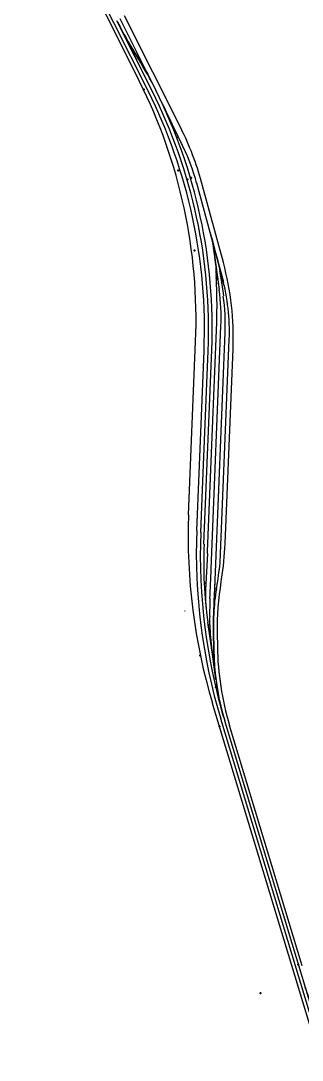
# Model space of a CAD drawing. Header units: metres. Extents: x 320992 to 330586, y 7396684 to 7409550.
# Drawn here: x 324122 to 324465, y 7398633 to 7399902 of the extents above; entities that cross this region are included whole.
import ezdxf

# ---------------------------------------------------------------- set-up
doc = ezdxf.new("R2010")
doc.units = ezdxf.units.M
doc.header["$LTSCALE"] = 10
doc.layers.get('0').update_dxf_attribs({"color": 255})
for name, color, linetype in [('---TRABALHO', 1, 'Continuous'), ('AMV TIC', 1, 'Continuous'), ('C-ROAD-STAN', 11, 'Continuous')]:
    doc.layers.add(name, color=color, linetype=linetype)
for name, color, linetype, lineweight in [('U-HZ-EIXO CARGA', 170, 'CARGA_LINE', 30), ('U-HZ-EIXO L7-V1', 240, 'L7-V1_LINE', 30), ('U-HZ-EIXO L7-V2', 220, 'L7-V2_LINE', 30), ('U-HZ-EIXO TIC', 40, 'TIC_LINE', 30)]:
    doc.layers.add(name, color=color, linetype=linetype, lineweight=lineweight)
doc.styles.get("Standard").update_dxf_attribs({"font": 'arial.ttf'})
doc.linetypes.add('CARGA_LINE', pattern='A,3.5,-0.25,["CARGA",Standard,S=0.175,R=0,X=-0.05,Y=-0.1],-0.95', length=4.7)
doc.linetypes.add('L7-V1_LINE', pattern='A,3.5,-0.25,["L7-V1",Standard,S=0.175,R=0,X=-0.05,Y=-0.1],-0.75', length=4.5)
doc.linetypes.add('L7-V2_LINE', pattern='A,3.5,-0.25,["L7-V2",Standard,S=0.175,R=0,X=-0.05,Y=-0.1],-0.75', length=4.5)
doc.linetypes.add('TIC_LINE', pattern='A,3.5,-0.25,["TIC",Standard,S=0.175,R=0,X=-0.05,Y=-0.1],-0.5', length=4.25)

# ---------------------------------------------------------------- blocks, each defined once
blk = doc.blocks.new('AeccTickTriangle')
at = {"color": 0, "linetype": 'ByBlock', "lineweight": -2}
blk.add_lwpolyline([(0, 1), (-1, 0), (1, 0)], close=True, dxfattribs=at)
at = {"color": 0, "linetype": 'ByBlock', "lineweight": -2, "const_width": 0.0625}
blk.add_lwpolyline([(0, 0, 1), (0, 0, 1)], format="xyb", close=True, dxfattribs=at)
blk = doc.blocks.new('AMVTIC')
at = {"layer": 'AMV TIC'}
h = blk.add_hatch(color=256, dxfattribs=at)
h.dxf.hatch_style = 1
h.paths.add_polyline_path([(0, 0), (0.2, 1.7), (-32, 4.4)])
for p, q in [((-64.2, 6.6, 0), (-64.1, 7.4, 0)), ((-64.1, 7, 0), (-32, 4.4, 0)), ((-32, 3.9, 0), (-31.9, 4.9, 0)), ((-32, 4.4, 0), (0.2, 1.7)), ((0, 0), (-32, 4.4, 0)), ((0, 0), (0.2, 1.7))]:
    blk.add_line(p, q, dxfattribs=at)
blk = doc.blocks.new('AMV_A_NUM_8_MADEIRA')
h = blk.add_hatch()
h.set_pattern_fill('ANSI31', color=1, scale=0.15)
h.set_pattern_definition([(45, (-2462.61383, -1126.65643), (-0.336759605, 0.336759605), [])])
h.paths.add_polyline_path([(0, 0), (15.3, 0), (15.2, 1.9)])
at = {"color": 1}
for p, q in [((-11.4, 0.4), (-11.4, -0.4)), ((-11.4, 0), (0, 0)), ((-9.8, 0.2), (-9.8, -0.2)), ((0, 0), (15.2, 1.9)), ((0, 0), (15.3, 0)), ((15.2, 1.9), (15.3, 0))]:
    blk.add_line(p, q, dxfattribs=at)
at = {"color": 2}
for p, q in [((15.2, 1.9), (20.3, 2.6)), ((15.3, 0), (20.5, 0))]:
    blk.add_line(p, q, dxfattribs=at)
for p, q in [((20.3, 2.9), (20.4, 2.2)), ((20.5, 0.4), (20.5, -0.4))]:
    blk.add_line(p, q)

msp = doc.modelspace()

# ---------------------------------------------------------------- hatches: boundary and pattern name
at = {"layer": 'AMV TIC'}
h = msp.add_hatch(color=1, dxfattribs=at)
h.dxf.hatch_style = 1
h.paths.add_polyline_path([(324265.1, 7399855.9, -0.021255), (324285.8, 7399818.8), (324276.6, 7399837.3)])
h.paths.add_polyline_path([(324266.8, 7399856.9), (324265.1, 7399855.9), (324265.1, 7399855.9), (324276.6, 7399837.3)])
h.paths.add_polyline_path([(324249.6, 7399881.2), (324259.4, 7399861.6), (324261, 7399862.5)])
h.paths.add_polyline_path([(324239.7, 7399900.7), (324249.6, 7399881.2), (324261, 7399862.5, -0.021877)])
h = msp.add_hatch(color=1, dxfattribs=at)
h.dxf.hatch_style = 1
h.paths.add_polyline_path([(324295.6, 7399798.5), (324295, 7399799.9, -0.016803), (324312, 7399759.7), (324313.7, 7399760.4), (324313.1, 7399761.9, -0.005078)])
h = msp.add_hatch(color=1, dxfattribs=at)
h.dxf.hatch_style = 1
h.paths.add_polyline_path([(324355.4, 7399128.6), (324357.5, 7399113.2), (324357.3, 7399128.7)], flags=17)
h.paths.add_polyline_path([(324356.8, 7399161, -0.013966), (324357, 7399177.8), (324357.6, 7399193.3), (324358.3, 7399208.9), (324360.2, 7399208.7), (324360.2, 7399208.7, 0.031099), (324357, 7399177.8, 0.013966), (324356.8, 7399161), (324357.3, 7399128.7, 0.031099), (324359.7, 7399097.8), (324357.5, 7399113.2), (324355.4, 7399128.6), (324354.6, 7399133.7), (324352.5, 7399149.2), (324350.3, 7399164.6), (324352.2, 7399164.7), (324352.2, 7399164.7, 0.031099), (324354.6, 7399133.7), (324355.4, 7399128.6), (324357.3, 7399128.7)])
h.paths.add_polyline_path([(324358.7, 7399091.5, 0.014824), (324369.2, 7399051.3, -0.036261), (324360.7, 7399091), (324360.5, 7399091.8)])
h = msp.add_hatch(color=1, dxfattribs=at)
h.dxf.hatch_style = 1
h.paths.add_polyline_path([(324355.4, 7399128.6), (324357.5, 7399113.2), (324357.3, 7399128.7)])

# ---------------------------------------------------------------- linework, layer by layer
at = {"color": 1}
for p, q in [((324240.1, 7399900.9), (324239.4, 7399900.6)), ((324239.7, 7399900.7), (324239.7, 7399900.7)), ((324261, 7399862.5), (324249.6, 7399881.2)), ((324259.4, 7399861.6), (324261, 7399862.5)), ((324265.1, 7399855.9), (324261, 7399862.6)), ((324261, 7399862.5), (324265.1, 7399855.9)), ((324261, 7399862.5), (324261, 7399862.5)), ((324266.8, 7399856.9), (324265.1, 7399855.9)), ((324265.1, 7399855.9), (324276.6, 7399837.3)), ((324265.1, 7399855.9), (324265.1, 7399855.9)), ((324286, 7399817.5), (324286.7, 7399817.9)), ((324286.4, 7399817.7), (324286.4, 7399817.7)), ((324317.2, 7399753.4), (324317.2, 7399753.4)), ((324361, 7399647.4, 0), (324361.1, 7399647.4, 0)), ((324346.7, 7399207.6, 0), (324346.7, 7399207.6, 0)), ((324359.1, 7399214.1, 0), (324357.9, 7399214.1, 0)), ((324358.3, 7399208.9, 0), (324358.5, 7399214.1, 0)), ((324358.3, 7399208.9, 0), (324360.2, 7399208.7, 0)), ((324360.2, 7399208.7, 0), (324361, 7399213.8, 0)), ((324360.2, 7399208.7, 0), (324360.2, 7399208.7, 0)), ((324361.6, 7399213.7, 0), (324360.4, 7399213.9, 0)), ((324347.9, 7399186.7), (324347.1, 7399186.6)), ((324347.5, 7399187.2, 0), (324347.5, 7399186.6)), ((324347.5, 7399186.6), (324347.5, 7399186.6)), ((324350.3, 7399164.6, 0), (324352.2, 7399164.7, 0)), ((324352.5, 7399149.2, 0), (324350.3, 7399164.6, 0)), ((324352.2, 7399164.7, 0), (324352.2, 7399164.7, 0)), ((324355.4, 7399128.6, 0), (324357.3, 7399128.7, 0)), ((324357.5, 7399113.2, 0), (324355.4, 7399128.6, 0)), ((324357.3, 7399128.7, 0), (324357.5, 7399113.2, 0)), ((324357.5, 7399113.2, 0), (324359.7, 7399097.8, 0)), ((324358.7, 7399091.5), (324360.5, 7399091.8)), ((324360.1, 7399097.8, 0), (324359.3, 7399097.7, 0)), ((324359.7, 7399097.8, 0), (324359.7, 7399097.8, 0)), ((324360.5, 7399091.8), (324360.5, 7399091.8)), ((324370.2, 7399049.4), (324369.4, 7399049.2)), ((324369.6, 7399050), (324369.8, 7399049.3)), ((324369.8, 7399049.3), (324369.8, 7399049.3))]:
    msp.add_line(p, q, dxfattribs=at)
at = {"color": 2}
for p, q in [((324259.4, 7399861.6), (324262.9, 7399854.6)), ((324266.8, 7399856.9), (324263.3, 7399863.8)), ((324355.4, 7399128.6, 0), (324354.6, 7399133.7, 0))]:
    msp.add_line(p, q, dxfattribs=at)
msp.add_line((324313.7, 7399760.4), (324313.7, 7399760.4))
at = {"color": 1, "extrusion": (-9.73139e-10, 1.95861e-08, 1)}
msp.add_line((324347.4, 7399215.2, 0), (324345.3, 7399215.2, 0), dxfattribs=at)
at = {"color": 1}
for centre, radius, start, end in [((324686.8, 7400124.7), 500, 206.6134, 211.6265), ((323839.3, 7399593.7), 500, 26.6134, 31.6265), ((324602.2, 7399168.6, 0), 250, 180.8888, 188.0138), ((324607.3, 7399132.6, 0), 250, 180.8888, 188.0138), ((324637.9, 7399130, 0), 280, 188.0138, 196.6028)]:
    msp.add_arc(centre, radius, start, end, dxfattribs=at)
at = {"color": 1, "extrusion": (3.4767e-07, 2.28307e-09, 1)}
msp.add_arc((324476.8, 7399200.6, 0.1), 130, 177.1588, 185.9455, dxfattribs=at)
at = {"layer": 'AMV TIC', "color": 1}
for p, q in [((324249.6, 7399881.2), (324239.7, 7399900.7)), ((324249.6, 7399881.2), (324259.4, 7399861.6)), ((324265.1, 7399855.9), (324249.6, 7399881.2)), ((324276.6, 7399837.3), (324266.8, 7399856.9)), ((324276.6, 7399837.3), (324286.4, 7399817.7))]:
    msp.add_line(p, q, dxfattribs=at)
at = {"layer": 'AMV TIC'}
msp.add_lwpolyline([(324355.4, 7399128.6), (324357.5, 7399113.2), (324357.3, 7399128.7), (324355.4, 7399128.6)], close=True, dxfattribs=at)
msp.add_lwpolyline([(324358.7, 7399091.5, 0.014824), (324369.2, 7399051.3, -0.036261), (324360.7, 7399091), (324360.5, 7399091.8), (324358.7, 7399091.5, 0.014824)], format="xyb", close=True, dxfattribs=at)
at = {"layer": 'C-ROAD-STAN', "color": 11, "linetype": 'Continuous', "lineweight": 40}
for p in [(324271.6, 7399818.3), (324313.8, 7399719.4), (324325, 7399708.4), (324329.6, 7399710.5), (324333.7, 7399621.7), (324340.3, 7399127.1), (324359.7, 7399088.4), (324364.2, 7399040.3), (324460, 7398749.6), (324460, 7398749.6), (324414, 7398714.7), (324414, 7398714.7)]:
    msp.add_point(p, dxfattribs=at)
at = {"layer": 'C-ROAD-STAN', "color": 1, "linetype": 'Continuous', "lineweight": 40}
msp.add_point((324359.7, 7399088.4), dxfattribs=at)
at = {"layer": 'U-HZ-EIXO CARGA', "lineweight": 30}
for p, q in [((324317.1, 7399770.9), (324248.2, 7399908.4)), ((324368.7, 7399607), (324342.1, 7399705.3)), ((324370.9, 7399263.8), (324380.5, 7399501.7)), ((324365.9, 7399217), (324366.4, 7399220.5)), ((324361.2, 7399154.5), (324361.4, 7399137.6)), ((324464.9, 7398748), (324376.3, 7399041.7))]:
    msp.add_line(p, q, dxfattribs=at)
for centre, start, end in [((324004.2, 7399614.1), 15.1099, 26.6134), ((324030.8, 7399515.7, 0), 357.6963, 15.1099), ((324021.2, 7399277.8, 0), 350.5632, 357.6963), ((324711.1, 7399159.6, 0), 170.5632, 180.8362), ((324711.4, 7399142.8, 0), 180.8362, 196.7856)]:
    msp.add_arc(centre, 350, start, end, dxfattribs=at)
at = {"layer": 'U-HZ-EIXO L7-V1', "linetype": 'L7-V1_LINE', "lineweight": 30}
for p, q in [((324266.6, 7399828.2), (324231.7, 7399897.8)), ((324326.4, 7399299), (324334.9, 7399510.8)), ((324487.1, 7398632.7), (324355.6, 7399068.6)), ((324490.7, 7398634.6), (324365.6, 7399049.5))]:
    msp.add_line(p, q, dxfattribs=at)
for centre, radius, start, end in [((323158.9, 7399360.2), 1200, 26.6134, 36.6489), ((323685.4, 7399537), 650, 357.6883, 26.6134), ((325025.8, 7399270.8), 700, 177.6883, 196.7856), ((325035.7, 7399251.7), 700, 177.6883, 196.7856)]:
    msp.add_arc(centre, radius, start, end, dxfattribs=at)
at = {"layer": 'U-HZ-EIXO L7-V2', "linetype": 'L7-V2_LINE', "lineweight": 30}
for p, q in [((324276.8, 7399816.7), (324235.1, 7399899.9)), ((324336.3, 7399279.9), (324345.2, 7399499.3))]:
    msp.add_line(p, q, dxfattribs=at)
for centre, radius, start, end in [((323162.3, 7399362.4), 1200, 26.6134, 36.6366), ((323695.7, 7399525.5), 650, 357.6883, 26.6134)]:
    msp.add_arc(centre, radius, start, end, dxfattribs=at)
at = {"layer": 'U-HZ-EIXO TIC', "color": 40, "linetype": 'TIC_LINE', "lineweight": 30}
for p, q in [((324286.4, 7399817.7), (324242.7, 7399904.9)), ((324281.8, 7399816.7), (324238.9, 7399902.4)), ((324343.7, 7399340.1), (324350.2, 7399499.4)), ((324341.2, 7399277.5), (324343.7, 7399340.1)), ((324494, 7398637.8, 0), (324370.5, 7399047.1))]:
    msp.add_line(p, q, dxfattribs=at)
at = {"layer": 'U-HZ-EIXO TIC', "lineweight": 30}
for p, q in [((324295.3, 7399800.1), (324294.6, 7399799.8)), ((324294.9, 7399800), (324294.9, 7399800)), ((324295.6, 7399798.5), (324294.9, 7399800)), ((324312, 7399759.7), (324313.7, 7399760.4)), ((324317.7, 7399752.3), (324313.1, 7399761.9)), ((324320, 7399747.5), (324319.9, 7399747.7)), ((324367.5, 7399588.2), (324336.2, 7399704.1)), ((324355.3, 7399633.6), (324363.6, 7399574)), ((324359.4, 7399603.8), (324360.7, 7399550.5)), ((324363.6, 7399602.8), (324368.7, 7399566.3)), ((324349.3, 7399254.1), (324360.6, 7399534.4)), ((324353.8, 7399233.1), (324365.8, 7399529.3)), ((324358.3, 7399208.9), (324370.9, 7399521.6)), ((324365.4, 7399251.8), (324375.9, 7399513)), ((324345.1, 7399262.9), (324354.7, 7399500.3)), ((324360.2, 7399208.7), (324362.2, 7399220.9)), ((324355.4, 7399128.6), (324349.9, 7399167.6)), ((324352.2, 7399164.7, 0), (324352.1, 7399174.3, 0)), ((324355.4, 7399128.6, 0), (324350.5, 7399163.4, 0)), ((324354.8, 7399132.6, 0), (324360.7, 7399091))]:
    msp.add_line(p, q, dxfattribs=at)
at = {"layer": 'U-HZ-EIXO TIC', "lineweight": 30, "extrusion": (-9.73139e-10, 1.95861e-08, 1)}
msp.add_line((324349.2, 7399251.8, 0), (324346.9, 7399207.1, 0), dxfattribs=at)
at = {"layer": 'U-HZ-EIXO TIC', "lineweight": 30}
msp.add_lwpolyline([(324356.8, 7399161, -0.013966), (324357, 7399177.8), (324357.6, 7399193.3), (324358.3, 7399208.9), (324360.2, 7399208.7), (324360.2, 7399208.7, 0.031099), (324357, 7399177.8, 0.013966), (324356.8, 7399161), (324357.3, 7399128.7, 0.031099), (324359.7, 7399097.8), (324357.5, 7399113.2), (324355.4, 7399128.6), (324354.6, 7399133.7), (324352.5, 7399149.2), (324350.3, 7399164.6), (324352.2, 7399164.7), (324352.2, 7399164.7, 0.031099), (324354.6, 7399133.7), (324355.4, 7399128.6), (324357.3, 7399128.7), (324356.8, 7399161, -0.013966)], format="xyb", close=True, dxfattribs=at)
at = {"layer": 'U-HZ-EIXO TIC', "color": 40, "linetype": 'TIC_LINE', "lineweight": 30}
for centre, radius, start, end in [((323700.7, 7399525.6), 650, 357.6883, 26.6134), ((325040.6, 7399249.3, 0), 700, 177.6909, 196.7856), ((325040.6, 7399249.3), 700, 177.6909, 196.7856)]:
    msp.add_arc(centre, radius, start, end, dxfattribs=at)
at = {"layer": 'U-HZ-EIXO TIC', "lineweight": 30}
for centre, radius, start, end in [((323705.2, 7399526.5), 650, 357.6883, 26.6134), ((326110.1, 7400639.7), 2000, 204.8715, 206.0352), ((323419.2, 7399313.4, 0), 1000, 25.7445, 26.0352), ((324094.8, 7399639, 0), 250, 15.1099, 25.7445), ((324126.1, 7399523.1), 250, 357.6883, 15.1099), ((324116, 7399539.4), 250, 357.6883, 7.9571), ((324121.1, 7399531.6), 250, 357.6883, 7.9571), ((324110.8, 7399544.4), 250, 357.6883, 1.3946), ((324874.7, 7399241.5), 530, 177.6883, 188.0138), ((324115.6, 7399261.9, 0), 250, 350.5632, 357.6883), ((322324, 7399296.8, 0), 2030.8, 357.1737, 358.2028)]:
    msp.add_arc(centre, radius, start, end, dxfattribs=at)
at = {"layer": 'U-HZ-EIXO TIC', "lineweight": 30, "extrusion": (2.10987e-06, -8.51742e-08, 1)}
msp.add_arc((324099.5, 7399264.2, 0.1), 250, 357.1588, 357.6883, dxfattribs=at)
at = {"layer": 'U-HZ-EIXO TIC', "lineweight": 30, "extrusion": (6.51562e-08, -2.40801e-09, 1)}
msp.add_arc((324752, 7399180.5, 0), 400, 177.6883, 180.8888, dxfattribs=at)

# ---------------------------------------------------------------- block references
at = {"layer": '---TRABALHO', "xscale": -1}
for p, rotation in [((324355.3, 7399633.6), 105.1099211624952), ((324359.7, 7399602), 97.95714336939925), ((324363.6, 7399602.8), 105.1099211624952)]:
    msp.add_blockref('AMV_A_NUM_8_MADEIRA', p, dxfattribs=dict(at, rotation=rotation))
at = {"xscale": -1, "rotation": 102.0719161730735}
msp.add_blockref('AMVTIC', (324479.6, 7398691.5, 0), dxfattribs=at)
at = {"layer": 'C-ROAD-STAN', "color": 11, "linetype": 'Continuous', "lineweight": -3, "xscale": 0.02999999999999999, "yscale": 0.02999999999999999, "zscale": 0.02999999999999999}
for p in [(324321.6, 7399181.4), (324336.4, 7399159.1)]:
    msp.add_blockref('AeccTickTriangle', p, dxfattribs=at)

doc.saveas('drawing.dxf')
